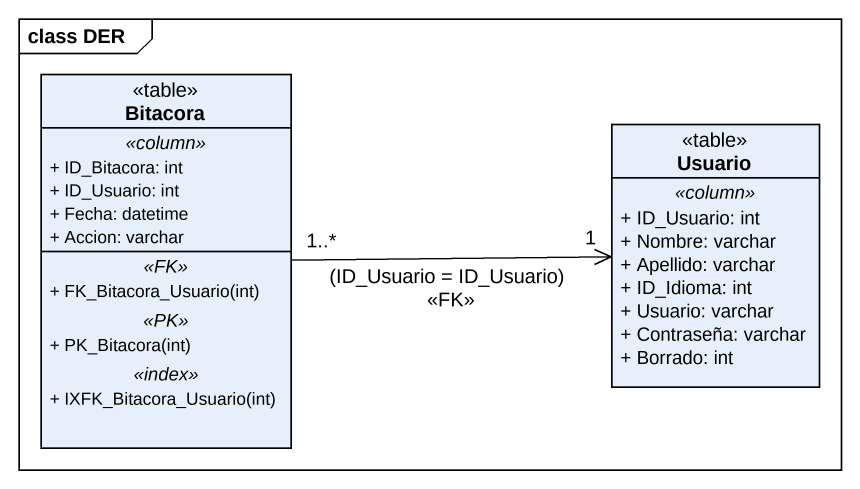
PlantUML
@startuml
mainframe class DER
hide circle
hide empty members
skinparam classAttributeIconSize 0
class Bitacora <<table>> {
  .. <<column>> ..
  + ID_Bitacora: int
  + ID_Usuario: int
  + Fecha: datetime
  + Accion: varchar
  .. <<FK>> ..
  + FK_Bitacora_Usuario(int)
  .. <<PK>> ..
  + PK_Bitacora(int)
  .. <<index>> ..
  + IXFK_Bitacora_Usuario(int)
}
class Usuario <<table>> {
  .. <<column>> ..
  + ID_Usuario: int
  + Nombre: varchar
  + Apellido: varchar
  + ID_Idioma: int
  + Usuario: varchar
  + Contraseña: varchar
  + Borrado: int
}
Bitacora "1..*" -right-> "1" Usuario : (ID_Usuario = ID_Usuario)\n<<FK>>
@enduml
